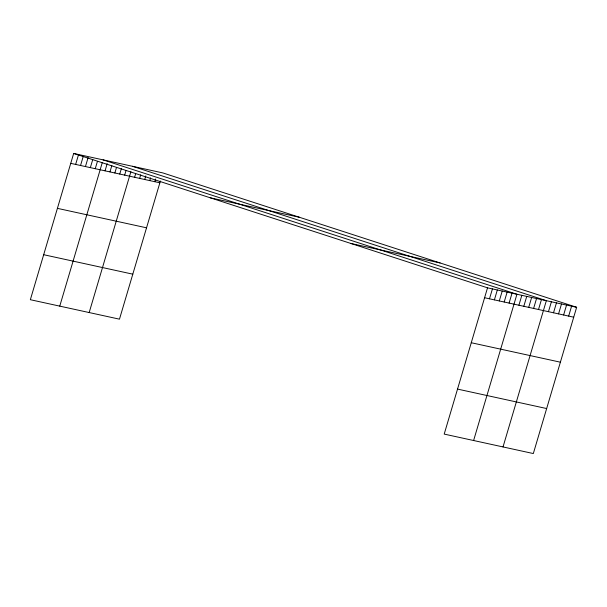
<?xml version="1.0" encoding="UTF-8"?>
<svg xmlns="http://www.w3.org/2000/svg" width="607" height="607" viewBox="0 0 607 607"><rect width="100%" height="100%" fill="white"/><g stroke="black" fill="none" stroke-linecap="round" stroke-linejoin="round"><path stroke-width="0.91" d="M576.65 307.294L487.527 287.832L444.203 434.096L533.325 453.55L576.65 307.294L162.797 172.904L73.675 153.45L30.35 299.706L119.473 319.168L160.4 181.007M75.64 164.421L78.576 154.519M80.541 165.491L83.212 156.492M85.443 166.561L88.114 157.562M90.344 167.631L92.75 159.535M95.253 168.7L97.386 161.5M59.759 306.125L102.287 162.57M105.057 170.84L107.189 163.64M109.958 171.91L111.825 165.612M114.86 172.98L116.461 167.585M119.761 174.05L121.362 168.655M124.663 175.12L125.99 170.62M89.176 312.552L130.9 171.69M134.61 177.297L135.68 173.693M139.663 178.397L140.733 174.801M144.716 179.497L145.779 175.901M149.762 180.605L150.566 177.904M154.815 181.705L155.612 179.004M489.492 298.803L492.429 288.909M494.394 299.873L497.33 289.979M499.295 300.951L502.232 291.049M504.197 302.02L507.133 292.119M509.098 303.09L512.035 293.189M473.612 440.515L516.936 294.258L103.084 159.869M518.909 305.23L521.838 295.328M523.811 306.3L526.739 296.398M528.712 307.37L531.641 297.468M533.614 308.439L536.542 298.538M538.515 309.509L541.444 299.608M503.021 446.934L546.346 300.677L132.493 166.295M548.462 311.679L551.399 301.778M553.516 312.78L556.452 302.885M558.569 313.887L561.498 303.986M563.615 314.987L566.551 305.086M568.668 316.088L571.597 306.186M70.738 163.351L159.869 182.806M210.242 197.799L299.372 217.253M350.952 243.49L440.083 262.945M484.591 297.733L573.714 317.195M57.415 208.353L146.537 227.807M471.267 342.735L560.39 362.189M43.681 254.712L132.804 274.167M457.534 389.095L546.657 408.549M73.675 153.45L487.527 287.832"/></g></svg>
